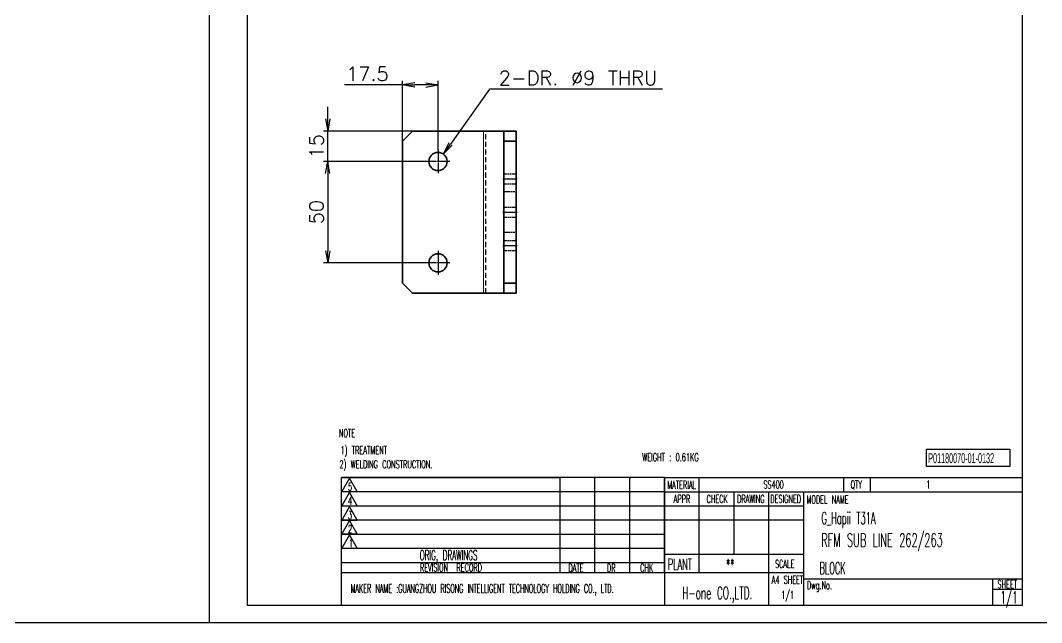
# Model space of a CAD drawing. Header units: inches. Extents: x 21 to 8642, y -3779 to 2137.
# Drawn here: x 6392 to 6895, y 19 to 316 of the extents above; entities that cross this region are included whole.
import ezdxf

# ---------------------------------------------------------------- set-up
doc = ezdxf.new("R2010")
doc.units = ezdxf.units.IN
doc.header["$MEASUREMENT"] = 0
doc.linetypes.add('CENTER-HOKUTO', pattern=[23, 20, -1, 1, -1])
doc.linetypes.add('HIDDEN-HOKUTO', pattern=[3.8, 2.5, -1.3])
doc.layers.add('AM_7', color=2, linetype='CENTER-HOKUTO', lineweight=30)
doc.layers.add('AM_HID', color=1, linetype='HIDDEN-HOKUTO', lineweight=25)
doc.layers.add('title_frame', color=7, linetype='Continuous')
doc.layers.add('word_dim', color=253, linetype='Continuous')
doc.styles.add('MX_NOTE_STANDARD', font='txt.shx', dxfattribs={"bigfont": 'bigfont.shx'})
doc.styles.get("Standard").update_dxf_attribs({"font": 'txt', "bigfont": 'gbcbig.shx'})
doc.dimstyles.new('STANDARD1_2', dxfattribs={"dimscale": 2, "dimtxt": 3.5, "dimasz": 3, "dimexe": 1, "dimexo": 0, "dimgap": 1, "dimtad": 3, "dimdsep": 46, "dimtxsty": 'Standard', "dimblk1": 'OPEN', "dimblk2": 'OPEN', "dimsah": 1, "dimcen": 0, "dimclrd": 256, "dimclre": 256, "dimclrt": 3, "dimazin": 2, "dimtfac": 1, "dimtmove": 0, "dimatfit": 3, "dimldrblk": 'OPEN', "dimfxl": 1, "dimtolj": 1, "dimlwd": 25, "dimlwe": 25, "dimarcsym": 0})

# ---------------------------------------------------------------- blocks, each defined once
blk = doc.blocks.new('_Open')
at = {"color": 0, "lineweight": -2}
for p, q in [((-1, 0.1666666666666667), (0, 0)), ((-1, -0.1666666666666667), (0, 0)), ((0, 0), (-1, 0))]:
    blk.add_line(p, q, dxfattribs=at)
blk = doc.blocks.new('*D123')
at = {"layer": 'DEFPOINTS', "color": 0, "linetype": 'Continuous', "ltscale": 2, "transparency": 16777216}
for p in [(6591.674526775992, 246.3449885630703), (6543.125954626719, 196.3449885630703), (6591.674526775992, 196.3449885630703)]:
    blk.add_point(p, dxfattribs=at)
at = {"layer": 'word_dim', "linetype": 'Continuous', "lineweight": 25, "ltscale": 2, "transparency": 16777216}
for p, q in [((6591.674526775992, 246.3449885630703), (6541.125954626719, 246.3449885630703)), ((6543.125954626719, 240.3449885630703), (6543.125954626719, 202.3449885630703)), ((6591.674526775992, 196.3449885630703), (6541.125954626719, 196.3449885630703))]:
    blk.add_line(p, q, dxfattribs=at)
at = {"layer": 'word_dim', "linetype": 'Continuous', "lineweight": 25, "ltscale": 2, "transparency": 16777216, "xscale": 6, "yscale": 6, "zscale": 6}
for p, rotation in [((6543.125954626719, 246.3449885630703), 90), ((6543.125954626719, 196.3449885630703), 270)]:
    blk.add_blockref('_Open', p, dxfattribs=dict(at, rotation=rotation))
at = {"layer": 'word_dim', "color": 3, "linetype": 'Continuous', "ltscale": 2, "transparency": 16777216, "insert": (6537.625954626719, 221.3449885630713), "char_height": 7, "attachment_point": 5, "rotation": 90}
blk.add_mtext('\\A1;50', dxfattribs=at)
blk = doc.blocks.new('*D124')
at = {"layer": 'DEFPOINTS', "color": 0, "linetype": 'Continuous', "ltscale": 2, "transparency": 16777216}
for p in [(6543.125954626748, 261.3449885630703), (6585.02450277599, 261.3449885630703), (6591.674526775992, 246.3449885630703)]:
    blk.add_point(p, dxfattribs=at)
at = {"layer": 'word_dim', "linetype": 'Continuous', "lineweight": 25, "ltscale": 2, "transparency": 16777216}
for p, q in [((6543.125954626748, 267.3449885630703), (6543.125954626748, 273.3449885630703)), ((6585.02450277599, 261.3449885630703), (6541.125954626748, 261.3449885630703)), ((6543.125954626748, 246.3449885630703), (6543.125954626748, 261.3449885630703)), ((6591.674526775992, 246.3449885630703), (6541.125954626748, 246.3449885630703)), ((6543.125954626748, 240.3449885630703), (6543.125954626748, 234.3449885630703))]:
    blk.add_line(p, q, dxfattribs=at)
at = {"layer": 'word_dim', "linetype": 'Continuous', "lineweight": 25, "ltscale": 2, "transparency": 16777216, "xscale": 6, "yscale": 6, "zscale": 6}
for p, rotation in [((6543.125954626748, 261.3449885630703), 270), ((6543.125954626748, 246.3449885630703), 90)]:
    blk.add_blockref('_Open', p, dxfattribs=dict(at, rotation=rotation))
at = {"layer": 'word_dim', "color": 3, "linetype": 'Continuous', "ltscale": 2, "transparency": 16777216, "insert": (6537.625954626748, 253.8449885630714), "char_height": 7, "attachment_point": 5, "rotation": 90}
blk.add_mtext('\\A1;15', dxfattribs=at)
blk = doc.blocks.new('*D125')
at = {"layer": 'DEFPOINTS', "color": 0, "linetype": 'Continuous', "ltscale": 2, "transparency": 16777216}
for p in [(6580.02450277599, 284.0627445003897), (6580.02450277599, 256.3449885630703), (6597.52450277599, 252.1949945630708)]:
    blk.add_point(p, dxfattribs=at)
at = {"layer": 'word_dim', "linetype": 'Continuous', "lineweight": 25, "ltscale": 2, "transparency": 16777216}
for p, q in [((6580.02450277599, 284.0627445003897), (6551.357836109323, 284.0627445003897)), ((6580.02450277599, 256.3449885630703), (6580.02450277599, 286.0627445003897)), ((6591.52450277599, 284.0627445003897), (6586.02450277599, 284.0627445003897)), ((6597.52450277599, 252.1949945630708), (6597.52450277599, 286.0627445003897))]:
    blk.add_line(p, q, dxfattribs=at)
at = {"layer": 'word_dim', "linetype": 'Continuous', "lineweight": 25, "ltscale": 2, "transparency": 16777216, "xscale": 6, "yscale": 6, "zscale": 6, "rotation": 180}
blk.add_blockref('_Open', (6580.02450277599, 284.0627445003897), dxfattribs=at)
at = {"layer": 'word_dim', "linetype": 'Continuous', "lineweight": 25, "ltscale": 2, "transparency": 16777216, "xscale": 6, "yscale": 6, "zscale": 6}
blk.add_blockref('_Open', (6597.52450277599, 284.0627445003897), dxfattribs=at)
at = {"layer": 'word_dim', "color": 3, "linetype": 'Continuous', "ltscale": 2, "transparency": 16777216, "insert": (6562.691169442657, 289.5627445003897), "char_height": 7, "attachment_point": 5}
blk.add_mtext('\\A1;17.5', dxfattribs=at)
blk = doc.blocks.new('*D126')
at = {"layer": 'DEFPOINTS', "color": 0, "linetype": 'Continuous', "ltscale": 2, "transparency": 16777216}
for p in [(6600.131465886292, 250.0129230419711), (6594.917539665659, 242.6770540841808)]:
    blk.add_point(p, dxfattribs=at)
at = {"layer": 'word_dim', "linetype": 'Continuous', "lineweight": 25, "ltscale": 2, "transparency": 16777216}
for p, q in [((6622.889803718481, 282.0333577334691), (6603.607416700046, 254.9035023471624)), ((6708.223137051828, 282.0333577334691), (6622.889803718481, 282.0333577334691))]:
    blk.add_line(p, q, dxfattribs=at)
at = {"layer": 'word_dim', "linetype": 'Continuous', "lineweight": 25, "ltscale": 2, "transparency": 16777216, "xscale": 6, "yscale": 6, "zscale": 6, "rotation": 234.5969097375236}
blk.add_blockref('_Open', (6600.131465886292, 250.0129230419711), dxfattribs=at)
at = {"layer": 'word_dim', "color": 3, "linetype": 'Continuous', "ltscale": 2, "transparency": 16777216, "insert": (6666.55647038516, 287.53335773347), "char_height": 7, "attachment_point": 5}
blk.add_mtext('\\A1;{\\Fromans,bigfont|c134;2-}DR. {\\Fromans,bigfont|c134;∅9} THRU', dxfattribs=at)

msp = doc.modelspace()

# ---------------------------------------------------------------- linework, layer by layer
at = {"color": 7, "lineweight": 35}
for p, q in [((6580.02450277599, 256.3449885630703), (6585.02450277599, 261.3449885630703)), ((6620.02450277599, 261.3449885630703), (6585.02450277599, 261.3449885630703)), ((6630.02450277599, 261.3449885630703), (6620.02450277599, 261.3449885630703)), ((6630.02450277599, 261.3449885630703), (6636.02450277599, 261.3449885630703)), ((6630.02450277599, 256.3449885630703), (6630.02450277599, 261.3449885630703)), ((6636.02450277599, 261.3449885630703), (6636.02450277599, 256.3449885630703)), ((6580.02450277599, 256.3449885630703), (6580.02450277599, 186.3449885630703)), ((6630.02450277599, 186.3449885630703), (6630.02450277599, 256.3449885630703)), ((6636.02450277599, 256.3449885630703), (6630.02450277599, 256.3449885630703)), ((6636.02450277599, 256.3449885630703), (6636.02450277599, 186.3449885630703)), ((6585.02450277599, 181.3449885630703), (6580.02450277599, 186.3449885630703)), ((6630.02450277599, 181.3449885630703), (6630.02450277599, 186.3449885630703)), ((6630.02450277599, 186.3449885630703), (6636.02450277599, 186.3449885630703)), ((6636.02450277599, 186.3449885630703), (6636.02450277599, 181.3449885630703)), ((6620.02450277599, 181.3449885630703), (6585.02450277599, 181.3449885630703)), ((6620.02450277599, 181.3449885630703), (6630.02450277599, 181.3449885630703)), ((6636.02450277599, 181.3449885630703), (6630.02450277599, 181.3449885630703))]:
    msp.add_line(p, q, dxfattribs=at)
at = {"color": 7, "lineweight": 13}
msp.add_line((6620.02450277599, 261.3449885630703), (6620.02450277599, 181.3449885630703), dxfattribs=at)
at = {"color": 7, "lineweight": 35}
for centre in [(6597.52450277599, 246.3449885630703), (6597.52450277599, 196.3449885630703)]:
    msp.add_circle(centre, 4.499999999999994, dxfattribs=at)
at = {"layer": 'AM_7', "ltscale": 0.2925}
for p, q in [((6597.52450277599, 252.1949945630708), (6597.52450277599, 240.4949825630697)), ((6597.52450277599, 202.1949945630708), (6597.52450277599, 190.4949825630697))]:
    msp.add_line(p, q, dxfattribs=at)
at = {"layer": 'AM_7', "ltscale": 0.292499}
for p, q in [((6603.374478775988, 246.3449885630703), (6591.674526775992, 246.3449885630703)), ((6603.374478775988, 196.3449885630703), (6591.674526775992, 196.3449885630703))]:
    msp.add_line(p, q, dxfattribs=at)
at = {"layer": 'AM_7', "ltscale": 0.179999}
for p, q in [((6629.424526775992, 237.799471563068), (6636.624478775988, 237.799471563068)), ((6629.424526775992, 221.3449885630703), (6636.624478775988, 221.3449885630703)), ((6629.424526775992, 204.8905055630689), (6636.624478775988, 204.8905055630689))]:
    msp.add_line(p, q, dxfattribs=at)
at = {"layer": 'AM_HID'}
msp.add_line((6621.02450277599, 181.3449885630703), (6621.02450277599, 261.3449885630703), dxfattribs=at)
at = {"layer": 'AM_HID', "ltscale": 0.15}
for p, q in [((6630.02450277599, 240.299471563068), (6636.02450277599, 240.299471563068)), ((6630.02450277599, 235.299471563068), (6636.02450277599, 235.299471563068)), ((6636.02450277599, 231.3449885630703), (6630.02450277599, 231.3449885630703)), ((6630.02450277599, 223.8449885630703), (6636.02450277599, 223.8449885630703)), ((6630.02450277599, 218.8449885630703), (6636.02450277599, 218.8449885630703)), ((6636.02450277599, 211.3449885630703), (6630.02450277599, 211.3449885630703)), ((6630.02450277599, 207.3905055630689), (6636.02450277599, 207.3905055630689)), ((6630.02450277599, 202.3905055630689), (6636.02450277599, 202.3905055630689))]:
    msp.add_line(p, q, dxfattribs=at)
at = {"layer": 'title_frame'}
for p, q in [((6503.624109414328, 27.41400317490979), (6503.624109414328, 578.914003174913)), ((6885.624109414328, 578.914003174913), (6885.624109414328, 27.41400317490979)), ((6838.410931172033, 104.3656044704344), (6879.466766907115, 104.3656044704344)), ((6838.410931172033, 95.96471964091461), (6838.410931172033, 104.3656044704344)), ((6879.466766907115, 104.3656044704344), (6879.466766907115, 95.96471964091461)), ((6879.466766907115, 95.96471964091461), (6838.410931172033, 95.96471964091461)), ((6549.974109414334, 27.41400317490979), (6549.974109414334, 90.4140031749098)), ((6549.974109414334, 90.4140031749098), (6657.774109414322, 90.4140031749098)), ((6709.224109414334, 90.4140031749098), (6549.974109414334, 90.4140031749098)), ((6553.934214620831, 90.1671038988984), (6550.174934620833, 83.5229570010647)), ((6557.693494620829, 83.5229570010647), (6553.934214620831, 90.1671038988984)), ((6657.774109414322, 43.41400317490979), (6657.774109414322, 90.4140031749098)), ((6674.924109414316, 43.41400317490979), (6674.924109414316, 90.4140031749098)), ((6674.924109414316, 43.41400317490979), (6674.924109414316, 90.4140031749098)), ((6692.07410941434, 43.41400317490979), (6692.07410941434, 90.4140031749098)), ((6692.07410941434, 43.41400317490979), (6692.07410941434, 90.4140031749098)), ((6709.224109414334, 90.4140031749098), (6709.224109414334, 83.4140031749098)), ((6709.224109414334, 43.41400317490979), (6709.224109414334, 90.4140031749098)), ((6709.224109414334, 90.4140031749098), (6709.224109414334, 27.41400317490979)), ((6709.224109414334, 90.4140031749098), (6709.224109414334, 27.41400317490979)), ((6709.224109414334, 90.4140031749098), (6885.624109414328, 90.4140031749098)), ((6726.374109414328, 43.41400317490979), (6726.374109414328, 90.4140031749098)), ((6797.424109414316, 90.4140031749098), (6797.424109414316, 83.4140031749098)), ((6810.569323918297, 90.4140031749098), (6810.569323918297, 83.4140031749098)), ((6657.774109414322, 83.4140031749098), (6549.974109414334, 83.4140031749098)), ((6709.224109414334, 83.4140031749098), (6549.974109414334, 83.4140031749098)), ((6550.174934620833, 83.5229570010647), (6557.693494620829, 83.5229570010647)), ((6553.934214620831, 83.21252012433388), (6550.174934620833, 76.56837322649653)), ((6557.693494620829, 76.56837322649653), (6553.934214620831, 83.21252012433388)), ((6709.224109414334, 83.4140031749098), (6885.624109414328, 83.4140031749098)), ((6743.524109414322, 52.60715834774737), (6743.524109414322, 83.4140031749098)), ((6760.674109414316, 27.41400317490979), (6760.674109414316, 83.4140031749098)), ((6777.82410941434, 27.41400317490979), (6777.82410941434, 83.4140031749098)), ((6657.774109414322, 76.4140031749098), (6549.974109414334, 76.4140031749098)), ((6709.224109414334, 76.4140031749098), (6549.974109414334, 76.4140031749098)), ((6550.174934620833, 76.56837322649653), (6557.693494620829, 76.56837322649653)), ((6553.934214620831, 76.15344543116362), (6550.174934620833, 69.50929853332991)), ((6557.693494620829, 69.50929853332991), (6553.934214620831, 76.15344543116362)), ((6777.82410941434, 76.4140031749098), (6709.224109414334, 76.4140031749098)), ((6657.774109414322, 69.4140031749098), (6549.974109414334, 69.4140031749098)), ((6709.224109414334, 69.4140031749098), (6549.974109414334, 69.4140031749098)), ((6550.174934620833, 69.50929853332991), (6557.693494620829, 69.50929853332991)), ((6553.934214620831, 69.32714901060308), (6550.174934620833, 62.68300211276937)), ((6557.693494620829, 62.68300211276937), (6553.934214620831, 69.32714901060308)), ((6777.82410941434, 69.4140031749098), (6709.224109414334, 69.4140031749098)), ((6657.774109414322, 62.41400317490979), (6549.974109414334, 62.41400317490979)), ((6709.224109414334, 62.41400317490979), (6549.974109414334, 62.41400317490979)), ((6550.174934620833, 62.68300211276937), (6557.693494620829, 62.68300211276937)), ((6553.934214620831, 62.26807431743646), (6550.174934620833, 55.62392741959911)), ((6557.693494620829, 55.62392741959911), (6553.934214620831, 62.26807431743646)), ((6657.774109414322, 55.41400317490979), (6549.974109414334, 55.41400317490979)), ((6709.224109414334, 55.41400317490979), (6549.974109414334, 55.41400317490979)), ((6550.174934620833, 55.62392741959911), (6557.693494620829, 55.62392741959911)), ((6709.224109414334, 52.60715834774737), (6777.82410941434, 52.60715834774737)), ((6657.774109414322, 48.41400317490979), (6549.974109414334, 48.41400317490979)), ((6709.224109414334, 48.41400317490979), (6549.974109414334, 48.41400317490979)), ((6709.224109414334, 43.41400317490979), (6549.974109414334, 43.41400317490979)), ((6777.82410941434, 43.41400317490979), (6709.224109414334, 43.41400317490979)), ((6777.82410941434, 40.41400317490979), (6885.624109414328, 40.41400317490979)), ((6870.924109414316, 40.41400317490979), (6870.924109414316, 27.41400317490979)), ((6870.924109414316, 35.41400317490979), (6885.624109414328, 35.41400317490979)), ((6885.624109414328, 27.41400317490979), (6503.624109414328, 27.41400317490979)), ((6885.624109414328, 27.41400317490979), (6777.82410941434, 27.41400317490979))]:
    msp.add_line(p, q, dxfattribs=at)
at = {"layer": 'title_frame', "color": 4}
msp.add_lwpolyline([(6484.624109414328, 18.91400317490979), (6904.624109414328, 18.91400317490979), (6904.624109414328, 612.914003174913), (6484.624109414328, 612.914003174913)], close=True, dxfattribs=at)
at = {"layer": 'word_dim', "linetype": 'Continuous', "ltscale": 2}
for p, q in [((6359.59416292023, 18.91400317490979), (6704.373405749649, 18.91400317490979)), ((6423.654510191302, 18.91400317490979), (6592.535563036517, 18.91400317490979)), ((6423.654510191302, 18.91400317490979), (6484.624109414328, 18.91400317490979))]:
    msp.add_line(p, q, dxfattribs=at)

# ---------------------------------------------------------------- texts
at = {"linetype": 'Continuous', "insert": (6786.578410906173, 69.454183972995), "char_height": 6, "width": 101.8000000000002, "attachment_point": 4}
msp.add_mtext('{\\W0.5;\\C3;G_Hapii T31A}', dxfattribs=at)
at = {"layer": 'title_frame', "color": 3, "style": 'MX_NOTE_STANDARD'}
for s, height, width, p in [('NOTE', 3.92, 0.5450000000000002, (6548.647186033117, 110.3718050262337)), ('1) TREATMENT', 3.92, 0.5450000000000002, (6549.425019284225, 101.9251800120996)), ('WEIGHT : 0.61KG', 4, 0.5341000000000022, (6698.216767797372, 98.46669054110816)), ('2) WELDING CONSTRUCTION.', 3.92, 0.5450000000000002, (6548.893562794905, 95.00844679108332)), ('5', 3.835999999999999, 0.5341000000000025, (6553.144677717539, 83.97399870615618)), ('MATERIAL', 3.945599999999999, 0.5340999999999952, (6710.568373345226, 84.83922410686637)), ('SS400', 3.945599999999999, 0.5340999999999952, (6757.970853459768, 85.01050169684959)), ('QTY', 3.945599999999999, 0.5340999999999952, (6800.970374944658, 85.01050169684959)), ('1', 3.945599999999999, 0.5340999999999952, (6838.226013219837, 85.01050169684959)), ('4', 3.835999999999999, 0.5341000000000025, (6553.144677717539, 77.01941493158802)), ('APPR', 3.945599999999999, 0.5340999999999952, (6713.759732166722, 77.89686021116495)), ('CHECK', 3.945599999999999, 0.5341000000000096, (6729.951451717274, 77.89686021116495)), ('DRAWING', 3.945599999999999, 0.5340999999999952, (6744.99045290534, 77.89686021116495)), ('DESIGNED', 3.945599999999999, 0.5340999999999952, (6761.373412354422, 77.89686021116495)), ('MODEL NAME', 3.945599999999999, 0.5340999999999669, (6779.230291768219, 77.59614195428139)), ('3', 3.835999999999999, 0.5341000000000025, (6553.144677717539, 69.9603402384214)), ('2', 3.835999999999999, 0.5341000000000025, (6553.144677717539, 63.13404381786086)), ('RFM SUB LINE 262/263', 6.600000000000001, 0.534099999999995, (6786.501753291765, 56.31599337672515)), ('1', 3.835999999999999, 0.5341000000000025, (6553.537161875845, 56.0749691246906)), ('ORIG, DRAWINGS', 4.822400104522707, 0.5341000000000021, (6588.521761750433, 49.73764546246957)), ('PLANT', 5.480000000000004, 0.5340999999999948, (6710.896243094592, 44.95243063086446)), ('**', 5.480000000000004, 0.5340999999999948, (6739.610044407347, 44.95243063086446)), ('REVISION  RECORD', 3.945599999999999, 0.5341000000000025, (6588.621820324575, 44.06127232327844)), ('DATE', 3.945599999999999, 0.5340999999999952, (6661.848717550203, 43.89830351053888)), ('DR', 3.945599999999999, 0.5341000000000096, (6680.836693473955, 43.87745012842925)), ('CHK', 3.945599999999999, 0.5340999999999952, (6697.189968995759, 43.94431506126557)), ('SCALE', 3.945599999999999, 0.5340999999999952, (6763.725362377047, 45.85165100693985)), ('BLOCK', 5.88, 0.5, (6785.674105176595, 42.8317143751824)), ('A4 SHEET', 3.945599999999999, 0.5340999999999952, (6762.083347961665, 38.0607447806774)), ('MAKER NAME :GUANGZHOU RISONG INTELLIGENT TECHNOLOGY HOLDING CO., LTD.', 4.320000000000001, 0.5341000000000022, (6554.42186440246, 33.5465012532818)), ('H-one CO.,LTD.', 6, 0.5341000000000093, (6717.935889688039, 30.51259859070842)), ('1/1', 3.945599999999999, 0.5340999999999952, (6766.786834067761, 30.55196063895846)), ('Dwg.No.', 3.945599999999999, 0.5340999999999669, (6779.402001952616, 35.36911548579292)), ('SHEET', 3.945599999999999, 0.5340999999999952, (6873.40395275548, 35.83725401867332)), ('1/1', 6, 0.5340999999999667, (6874.837795663954, 28.3654120486367))]:
    msp.add_text(s, height=height, dxfattribs=dict(at, width=width)).set_placement(p)
at = {"layer": 'title_frame', "color": 3, "insert": (6839.237837190312, 102.4530321065336), "char_height": 4.9, "width": 8.221404979820363, "attachment_point": 1, "style": 'MX_NOTE_STANDARD'}
msp.add_mtext('{\\f3 of 9 Barcode|b0|i0|c0|p82;\\W0.5;P01180070-\\f3 of 9 Barcode|b0|i0|c134|p82;01\\f3 of 9 Barcode|b0|i0|c0|p82;-0\\f3 of 9 Barcode|b0|i0|c134|p82;132}', dxfattribs=at)

# ---------------------------------------------------------------- dimensions: what is measured, and where the dimension line sits
at = {"layer": 'word_dim', "linetype": 'Continuous', "ltscale": 2}
dim = msp.add_diameter_dim_2p(p1=(6594.917539665659, 242.6770540841808), p2=(6600.131465886292, 250.0129230419711), text='{\\Fromans,bigfont|c134;2-}DR. {\\Fromans,bigfont|c134;<>} THRU', dimstyle='STANDARD1_2', override={"dimtoh": 1, "dimtofl": 0}, dxfattribs=at)
dim.commit()
dim.dimension.update_dxf_attribs({"geometry": '*D126', "text_midpoint": (6666.55647038516, 282.03335773347), "dimtype": 163})
dim = msp.add_linear_dim(base=(6580.02450277599, 284.0627445003897), p1=(6597.52450277599, 252.1949945630708), p2=(6580.02450277599, 256.3449885630703), dimstyle='STANDARD1_2', dxfattribs=at)
dim.commit()
dim.dimension.update_dxf_attribs({"geometry": '*D125', "text_midpoint": (6562.691169442657, 289.5627445003897)})
for base, p2, picture, middle in [((6543.125954626748, 261.3449885630703), (6585.02450277599, 261.3449885630703), '*D124', (6537.625954626748, 253.8449885630714)), ((6543.125954626719, 196.3449885630703), (6591.674526775992, 196.3449885630703), '*D123', (6537.625954626719, 221.3449885630713))]:
    dim = msp.add_linear_dim(base=base, p1=(6591.674526775992, 246.3449885630703), p2=p2, angle=90, dimstyle='STANDARD1_2', dxfattribs=at)
    dim.commit()
    dim.dimension.update_dxf_attribs({"geometry": picture, "text_midpoint": middle})

doc.saveas('drawing.dxf')
